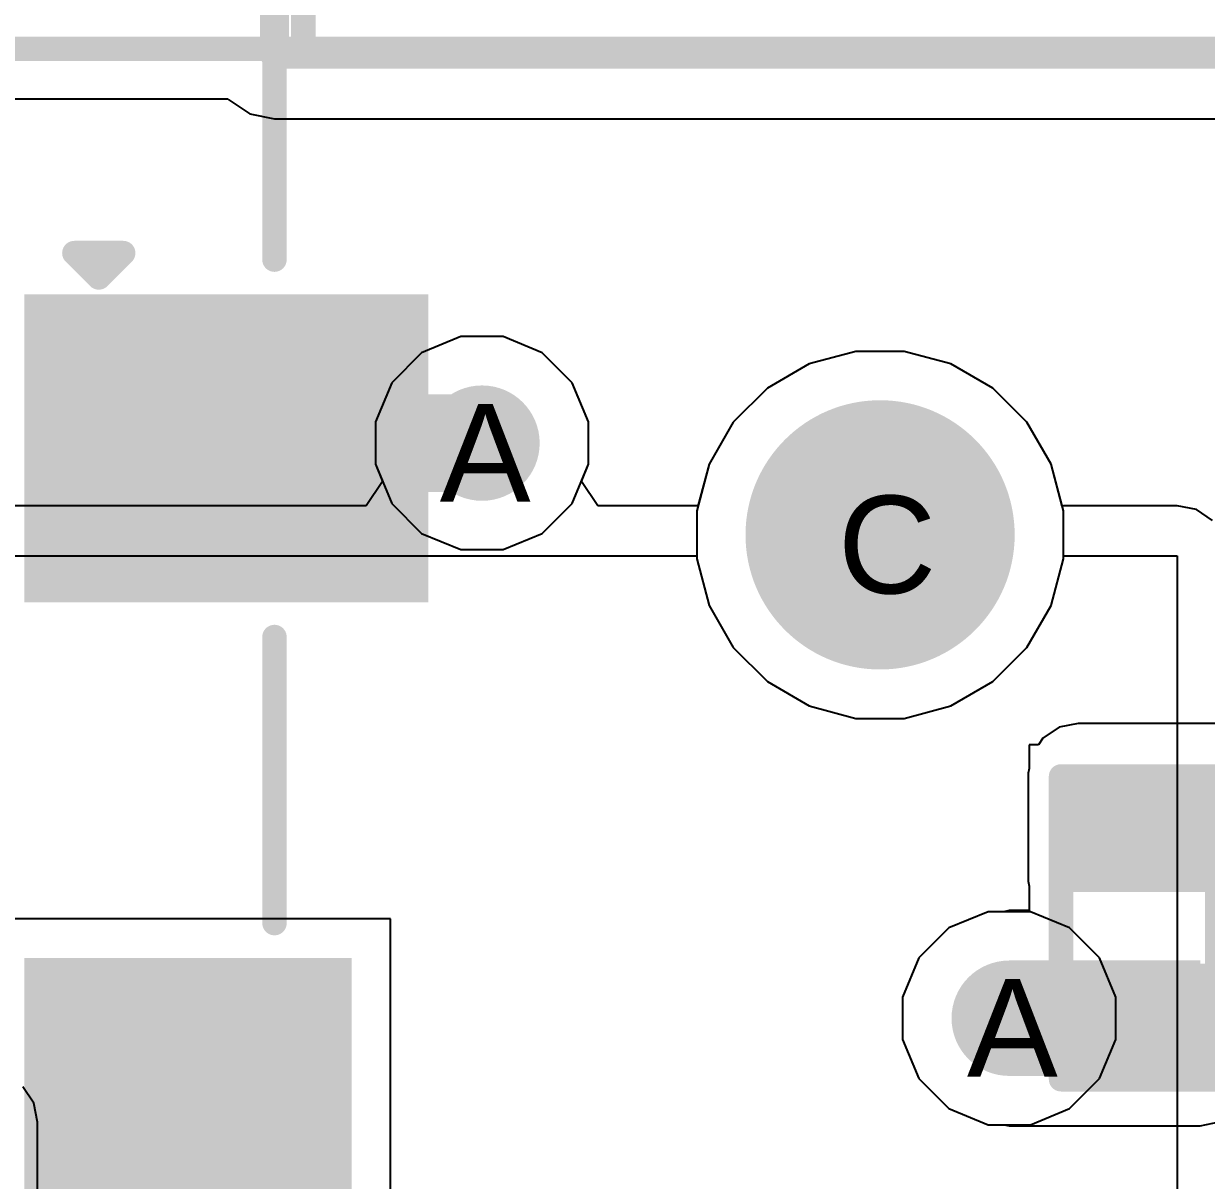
# Model space of a CAD drawing. Header units: inches. Extents: x 0 to 208, y 0 to 213.
# Drawn here: x 1.5448 to 1.7869, y 4.0991 to 4.3359 of the extents above; entities that cross this region are included whole.
import ezdxf

# ---------------------------------------------------------------- set-up
doc = ezdxf.new("R2010")
doc.units = ezdxf.units.IN
doc.header["$MEASUREMENT"] = 0
for name, color, linetype in [('Board_Outline', 216, 'Continuous'), ('Bottom Layer', 5, 'Continuous'), ('Bottom Overlay', 54, 'Continuous'), ('Bottom Paste', 16, 'Continuous'), ('Bottom Solder', 6, 'Continuous'), ('Drill Drawing', 1, 'Continuous'), ('Keep-Out Layer', 6, 'Continuous'), ('L2_GND1', 16, 'Continuous'), ('L3_SIG1', 76, 'Continuous'), ('L4_PWR', 90, 'Continuous'), ('L5_GND2', 156, 'Continuous'), ('L6_SIG2', 130, 'Continuous'), ('L7_GND3', 216, 'Continuous'), ('Pad Holes', 156, 'Continuous'), ('Top Layer', 1, 'Continuous'), ('Top Overlay', 2, 'Continuous'), ('Top Paste', 8, 'Continuous'), ('Top Solder', 216, 'Continuous'), ('Via Holes', 16, 'Continuous')]:
    doc.layers.add(name, color=color, linetype=linetype)
doc.styles.add('Arial', font='', dxfattribs={"height": 0.2})
doc.styles.get('Arial').set_extended_font_data('Arial')

# ---------------------------------------------------------------- blocks, each defined once
blk = doc.blocks.new('RES_0402_B_416')
at = {"layer": 'Bottom Layer'}
for points in [[(-0.0095, 0.0125), (-0.0095, -0.0125), (-0.0275, -0.0125), (-0.0275, 0.0125)], [(0.0275, 0.0125), (0.0275, -0.0125), (0.0095, -0.0125), (0.0095, 0.0125)]]:
    blk.add_hatch(color=5, dxfattribs=at).paths.add_polyline_path(points)
at = {"layer": 'Bottom Paste'}
for points in [[(-0.0095, 0.0125), (-0.0095, -0.0125), (-0.0275, -0.0125), (-0.0275, 0.0125)], [(0.0275, 0.0125), (0.0275, -0.0125), (0.0095, -0.0125), (0.0095, 0.0125)]]:
    blk.add_hatch(color=16, dxfattribs=at).paths.add_polyline_path(points)
at = {"layer": 'Bottom Solder'}
for points in [[(-0.00733, 0.01467), (-0.00733, -0.01466), (-0.02967, -0.01466), (-0.02967, 0.01467)], [(0.02967, 0.01467), (0.02967, -0.01466), (0.00733, -0.01466), (0.00733, 0.01467)]]:
    blk.add_hatch(color=6, dxfattribs=at).paths.add_polyline_path(points)
at = {"layer": 'Bottom Overlay'}
for points in [[(0.031, 0.016, 0.005, 0.005, 0), (-0.031, 0.016, 0.005, 0.005, 0)], [(-0.031, -0.016, 0.005, 0.005, 0), (-0.031, 0.016, 0.005, 0.005, 0)], [(0.032, 0.017, 0.000127, 0.000127, 0), (-0.032, 0.017, 0.000127, 0.000127, 0)], [(0.031, -0.016, 0.005, 0.005, 0), (0.031, 0.016, 0.005, 0.005, 0)], [(0.031, -0.016, 0.005, 0.005, 0), (-0.031, -0.016, 0.005, 0.005, 0)]]:
    blk.add_lwpolyline(points, format="xyseb", dxfattribs=at)
for points in [[(-0.03225, 0.016, 0.0025, 0.0025, 1), (-0.02975, 0.016, 0.0025, 0.0025, 1)], [(-0.03225, 0.016, 0.0025, 0.0025, 1), (-0.02975, 0.016, 0.0025, 0.0025, 1)], [(-0.03203, 0.017, 0.0000635, 0.0000635, 1), (-0.03197, 0.017, 0.0000635, 0.0000635, 1)], [(0.02975, 0.016, 0.0025, 0.0025, 1), (0.03225, 0.016, 0.0025, 0.0025, 1)], [(0.02975, 0.016, 0.0025, 0.0025, 1), (0.03225, 0.016, 0.0025, 0.0025, 1)], [(0.03197, 0.017, 0.0000635, 0.0000635, 1), (0.03203, 0.017, 0.0000635, 0.0000635, 1)], [(-0.03225, -0.016, 0.0025, 0.0025, 1), (-0.02975, -0.016, 0.0025, 0.0025, 1)], [(-0.03225, -0.016, 0.0025, 0.0025, 1), (-0.02975, -0.016, 0.0025, 0.0025, 1)], [(0.02975, -0.016, 0.0025, 0.0025, 1), (0.03225, -0.016, 0.0025, 0.0025, 1)], [(0.02975, -0.016, 0.0025, 0.0025, 1), (0.03225, -0.016, 0.0025, 0.0025, 1)]]:
    blk.add_lwpolyline(points, format="xyseb", close=True, dxfattribs=at)
blk = doc.blocks.new('PJ_332D_6A_517')
at = {"layer": 'Bottom Solder'}
h = blk.add_hatch(color=6, dxfattribs=at)
edge = h.paths.add_edge_path()
edge.add_arc((0, 0.16831), 0.004, 0, 360)
at = {"layer": 'Pad Holes'}
h = blk.add_hatch(color=7, dxfattribs=at)
edge = h.paths.add_edge_path()
edge.add_arc((0, 0.16831), 0.02756, 0, 360)
at = {"layer": 'Top Layer'}
for points in [[(-0.17323, 0.1565), (-0.17323, 0.21555), (-0.09449, 0.21555), (-0.09449, 0.1565)], [(-0.17323, 0.02067), (-0.17323, 0.07972), (-0.11023, 0.07972), (-0.11023, 0.02067)]]:
    blk.add_hatch(color=1, dxfattribs=at).paths.add_polyline_path(points)
at = {"layer": 'Top Paste'}
for points in [[(-0.17323, 0.1565), (-0.17323, 0.21555), (-0.09449, 0.21555), (-0.09449, 0.1565)], [(-0.17323, 0.02067), (-0.17323, 0.07972), (-0.11023, 0.07972), (-0.11023, 0.02067)]]:
    blk.add_hatch(color=8, dxfattribs=at).paths.add_polyline_path(points)
at = {"layer": 'Top Solder'}
for points in [[(-0.17523, 0.1545), (-0.17523, 0.21755), (-0.09249, 0.21755), (-0.09249, 0.1545)], [(-0.17523, 0.01867), (-0.17523, 0.08172), (-0.10823, 0.08172), (-0.10823, 0.01867)]]:
    blk.add_hatch(color=216, dxfattribs=at).paths.add_polyline_path(points)
h = blk.add_hatch(color=216, dxfattribs=at)
edge = h.paths.add_edge_path()
edge.add_arc((0, 0.16831), 0.004, 0, 360)
at = {"layer": 'Keep-Out Layer'}
for points in [[(-0.12402, 0.26673, 0.00598, 0.00598, 0), (-0.12402, 0.34547, 0.00598, 0.00598, 0)], [(-0.12402, 0.26673, 0.00598, 0.00598, 0), (-0.12402, 0.34547, 0.00598, 0.00598, 0)], [(-0.12402, 0.26673, 0.00598, 0.00598, 0), (0.12402, 0.26673, 0.00598, 0.00598, 0)], [(-0.12402, 0.26673, 0.00598, 0.00598, 0), (0.12402, 0.26673, 0.00598, 0.00598, 0)]]:
    blk.add_lwpolyline(points, format="xyseb", dxfattribs=at)
blk.add_lwpolyline([(-0.12551, 0.26673, 0.00299, 0.00299, 1), (-0.12252, 0.26673, 0.00299, 0.00299, 1)], format="xyseb", close=True, dxfattribs=at)
blk.add_lwpolyline([(-0.12551, 0.26673, 0.00299, 0.00299, 1), (-0.12252, 0.26673, 0.00299, 0.00299, 1)], format="xyseb", close=True, dxfattribs=at)
blk.add_lwpolyline([(-0.12551, 0.26673, 0.00299, 0.00299, 1), (-0.12252, 0.26673, 0.00299, 0.00299, 1)], format="xyseb", close=True, dxfattribs=at)
blk.add_lwpolyline([(-0.12551, 0.26673, 0.00299, 0.00299, 1), (-0.12252, 0.26673, 0.00299, 0.00299, 1)], format="xyseb", close=True, dxfattribs=at)
at = {"layer": 'Top Overlay'}
for points in [[(-0.11811, 0.26674, 0.005, 0.005, 0), (-0.11811, 0.34548, 0.005, 0.005, 0)], [(-0.12402, 0.26674, 0.005, 0.005, 0), (0.12402, 0.26674, 0.005, 0.005, 0)], [(-0.12402, 0.22465, 0.005, 0.005, 0), (-0.12402, 0.26674, 0.005, 0.005, 0)], [(-0.165, 0.226, 0.005, 0.005, 0), (-0.155, 0.226, 0.005, 0.005, 0)], [(-0.165, 0.226, 0.005, 0.005, 0), (-0.16, 0.221, 0.005, 0.005, 0)], [(-0.16, 0.221, 0.005, 0.005, 0), (-0.155, 0.226, 0.005, 0.005, 0)], [(-0.12402, 0.08883, 0.005, 0.005, 0), (-0.12402, 0.1474, 0.005, 0.005, 0)]]:
    blk.add_lwpolyline(points, format="xyseb", dxfattribs=at)
for points in [[(-0.12527, 0.26674, 0.0025, 0.0025, 1), (-0.12277, 0.26674, 0.0025, 0.0025, 1)], [(-0.12527, 0.26674, 0.0025, 0.0025, 1), (-0.12277, 0.26674, 0.0025, 0.0025, 1)], [(-0.11936, 0.26674, 0.0025, 0.0025, 1), (-0.11686, 0.26674, 0.0025, 0.0025, 1)], [(-0.16625, 0.226, 0.0025, 0.0025, 1), (-0.16375, 0.226, 0.0025, 0.0025, 1)], [(-0.16625, 0.226, 0.0025, 0.0025, 1), (-0.16375, 0.226, 0.0025, 0.0025, 1)], [(-0.15625, 0.226, 0.0025, 0.0025, 1), (-0.15375, 0.226, 0.0025, 0.0025, 1)], [(-0.15625, 0.226, 0.0025, 0.0025, 1), (-0.15375, 0.226, 0.0025, 0.0025, 1)], [(-0.12527, 0.22465, 0.0025, 0.0025, 1), (-0.12277, 0.22465, 0.0025, 0.0025, 1)], [(-0.16125, 0.221, 0.0025, 0.0025, 1), (-0.15875, 0.221, 0.0025, 0.0025, 1)], [(-0.16125, 0.221, 0.0025, 0.0025, 1), (-0.15875, 0.221, 0.0025, 0.0025, 1)], [(-0.12527, 0.1474, 0.0025, 0.0025, 1), (-0.12277, 0.1474, 0.0025, 0.0025, 1)], [(-0.12527, 0.08883, 0.0025, 0.0025, 1), (-0.12277, 0.08883, 0.0025, 0.0025, 1)]]:
    blk.add_lwpolyline(points, format="xyseb", close=True, dxfattribs=at)

msp = doc.modelspace()

# ---------------------------------------------------------------- hatches: boundary and pattern name
at = {"layer": 'Bottom Layer'}
h = msp.add_hatch(color=5, dxfattribs=at)
edge = h.paths.add_edge_path()
edge.add_arc((1.63862, 4.25), 0.01181, 0, 360)
for points in [[(1.86865, 4.18241), (1.76069, 4.18241), (1.76069, 4.1603), (1.86865, 4.1603)], [(1.78569, 4.12046), (1.78569, 4.14412), (1.74657, 4.14412), (1.74657, 4.12046)]]:
    msp.add_hatch(color=5, dxfattribs=at).paths.add_polyline_path(points)
h = msp.add_hatch(color=5, dxfattribs=at)
edge = h.paths.add_edge_path()
edge.add_arc((1.74658, 4.13227), 0.01181, 0, 360)
at = {"layer": 'L2_GND1'}
h = msp.add_hatch(color=16, dxfattribs=at)
edge = h.paths.add_edge_path()
edge.add_arc((1.63862, 4.25), 0.01181, 0, 360)
h = msp.add_hatch(color=16, dxfattribs=at)
edge = h.paths.add_edge_path()
edge.add_arc((1.74658, 4.13227), 0.01181, 0, 360)
at = {"layer": 'L3_SIG1'}
h = msp.add_hatch(color=76, dxfattribs=at)
edge = h.paths.add_edge_path()
edge.add_arc((1.63862, 4.25), 0.01181, 0, 360)
h = msp.add_hatch(color=76, dxfattribs=at)
edge = h.paths.add_edge_path()
edge.add_arc((1.74658, 4.13227), 0.01181, 0, 360)
at = {"layer": 'L4_PWR'}
h = msp.add_hatch(color=90, dxfattribs=at)
edge = h.paths.add_edge_path()
edge.add_arc((1.63862, 4.25), 0.01181, 0, 360)
h = msp.add_hatch(color=90, dxfattribs=at)
edge = h.paths.add_edge_path()
edge.add_arc((1.74658, 4.13227), 0.01181, 0, 360)
at = {"layer": 'L5_GND2'}
h = msp.add_hatch(color=156, dxfattribs=at)
edge = h.paths.add_edge_path()
edge.add_arc((1.63862, 4.25), 0.01181, 0, 360)
h = msp.add_hatch(color=156, dxfattribs=at)
edge = h.paths.add_edge_path()
edge.add_arc((1.74658, 4.13227), 0.01181, 0, 360)
at = {"layer": 'L6_SIG2'}
h = msp.add_hatch(color=130, dxfattribs=at)
edge = h.paths.add_edge_path()
edge.add_arc((1.63862, 4.25), 0.01181, 0, 360)
h = msp.add_hatch(color=130, dxfattribs=at)
edge = h.paths.add_edge_path()
edge.add_arc((1.74658, 4.13227), 0.01181, 0, 360)
at = {"layer": 'L7_GND3'}
h = msp.add_hatch(color=216, dxfattribs=at)
edge = h.paths.add_edge_path()
edge.add_arc((1.63862, 4.25), 0.01181, 0, 360)
h = msp.add_hatch(color=216, dxfattribs=at)
edge = h.paths.add_edge_path()
edge.add_arc((1.74658, 4.13227), 0.01181, 0, 360)
at = {"layer": 'Top Layer'}
h = msp.add_hatch(color=1, dxfattribs=at)
edge = h.paths.add_edge_path()
edge.add_arc((1.63862, 4.25), 0.01181, 0, 360)
h = msp.add_hatch(color=1, dxfattribs=at)
edge = h.paths.add_edge_path()
edge.add_arc((1.74658, 4.13227), 0.01181, 0, 360)
at = {"layer": 'Via Holes'}
h = msp.add_hatch(color=7, dxfattribs=at)
edge = h.paths.add_edge_path()
edge.add_arc((1.63862, 4.25), 0.00591, 0, 360)
h = msp.add_hatch(color=7, dxfattribs=at)
edge = h.paths.add_edge_path()
edge.add_arc((1.74658, 4.13227), 0.00591, 0, 360)

# ---------------------------------------------------------------- linework, layer by layer
at = {"layer": 'Board_Outline'}
msp.add_lwpolyline([(0, 4.33071, 0.005, 0.005, 0), (5.90551, 4.33071, 0.005, 0.005, 0)], format="xyseb", dxfattribs=at)
at = {"layer": 'Bottom Layer'}
for p, q in [((0.0102, 4.32051), (1.5866, 4.32051)), ((1.5866, 4.32051), (1.58676, 4.32028)), ((1.58676, 4.32028), (1.59105, 4.31741)), ((1.59105, 4.31741), (1.59612, 4.3164)), ((1.59612, 4.3164), (1.84416, 4.3164)), ((1.71519, 4.26878), (1.70564, 4.26622)), ((1.72508, 4.26878), (1.71519, 4.26878)), ((1.73463, 4.26622), (1.72508, 4.26878)), ((1.70564, 4.26622), (1.69708, 4.26128)), ((1.7432, 4.26128), (1.73463, 4.26622)), ((1.69708, 4.26128), (1.69008, 4.25428)), ((1.75019, 4.25428), (1.7432, 4.26128)), ((1.69008, 4.25428), (1.68514, 4.24572)), ((1.75514, 4.24572), (1.75019, 4.25428)), ((1.68514, 4.24572), (1.68258, 4.23617)), ((1.7577, 4.23617), (1.75514, 4.24572)), ((1.68258, 4.23617), (1.68258, 4.22628)), ((1.7577, 4.22628), (1.7577, 4.23617)), ((1.68258, 4.22628), (1.68514, 4.21673)), ((1.75514, 4.21673), (1.7577, 4.22628)), ((1.68514, 4.21673), (1.69008, 4.20816)), ((1.75019, 4.20816), (1.75514, 4.21673)), ((1.69008, 4.20816), (1.69708, 4.20117)), ((1.7432, 4.20117), (1.75019, 4.20816)), ((1.69708, 4.20117), (1.70564, 4.19622)), ((1.73463, 4.19622), (1.7432, 4.20117)), ((1.70564, 4.19622), (1.71519, 4.19366)), ((1.72508, 4.19366), (1.73463, 4.19622)), ((1.71519, 4.19366), (1.72508, 4.19366)), ((1.76069, 4.1926), (1.75679, 4.19183)), ((1.83156, 4.1926), (1.76069, 4.1926)), ((1.75679, 4.19183), (1.75348, 4.18962)), ((1.75258, 4.18827), (1.75069, 4.18827)), ((1.75069, 4.18827), (1.75069, 4.18339)), ((1.75348, 4.18962), (1.75258, 4.18827)), ((1.75069, 4.18339), (1.75049, 4.18241)), ((1.75049, 4.18241), (1.75049, 4.1603)), ((1.75049, 4.1603), (1.75069, 4.15931)), ((1.75069, 4.15931), (1.75069, 4.15432)), ((1.74224, 4.15408), (1.73422, 4.15076)), ((1.74539, 4.15408), (1.74224, 4.15408)), ((1.74657, 4.15432), (1.74539, 4.15408)), ((1.75069, 4.15432), (1.74657, 4.15432)), ((1.73422, 4.15076), (1.72809, 4.14463)), ((1.72809, 4.14463), (1.72476, 4.13661)), ((1.72476, 4.13661), (1.72476, 4.12793)), ((1.72476, 4.12793), (1.72809, 4.11992)), ((1.72809, 4.11992), (1.73422, 4.11378)), ((1.54681, 4.11491), (1.5446, 4.11822)), ((1.54759, 4.11101), (1.54681, 4.11491)), ((1.73422, 4.11378), (1.74224, 4.11046)), ((1.54759, 4.05025), (1.54759, 4.11101)), ((1.74224, 4.11046), (1.74558, 4.11046)), ((1.74558, 4.11046), (1.74657, 4.11026)), ((1.74657, 4.11026), (1.78569, 4.11026)), ((1.78569, 4.11026), (1.78959, 4.11104))]:
    msp.add_line(p, q, dxfattribs=at)
at = {"layer": 'L2_GND1'}
for p, q in [((0.0102, 4.32051), (1.5866, 4.32051)), ((1.5866, 4.32051), (1.58676, 4.32028)), ((1.58676, 4.32028), (1.59105, 4.31741)), ((1.59105, 4.31741), (1.59612, 4.3164)), ((1.59612, 4.3164), (1.84416, 4.3164)), ((1.63428, 4.27181), (1.62626, 4.26849)), ((1.64296, 4.27181), (1.63428, 4.27181)), ((1.65097, 4.26849), (1.64296, 4.27181)), ((1.62626, 4.26849), (1.62013, 4.26236)), ((1.65711, 4.26236), (1.65097, 4.26849)), ((1.71519, 4.26878), (1.70564, 4.26622)), ((1.72508, 4.26878), (1.71519, 4.26878)), ((1.73463, 4.26622), (1.72508, 4.26878)), ((1.70564, 4.26622), (1.69708, 4.26128)), ((1.7432, 4.26128), (1.73463, 4.26622)), ((1.62013, 4.26236), (1.61681, 4.25434)), ((1.66043, 4.25434), (1.65711, 4.26236)), ((1.69708, 4.26128), (1.69008, 4.25428)), ((1.75019, 4.25428), (1.7432, 4.26128)), ((1.61681, 4.25434), (1.61681, 4.24566)), ((1.66043, 4.24566), (1.66043, 4.25434)), ((1.69008, 4.25428), (1.68514, 4.24572)), ((1.75514, 4.24572), (1.75019, 4.25428)), ((1.61681, 4.24566), (1.62013, 4.23765)), ((1.65711, 4.23765), (1.66043, 4.24566)), ((1.68514, 4.24572), (1.68258, 4.23617)), ((1.7577, 4.23617), (1.75514, 4.24572)), ((1.62013, 4.23765), (1.62626, 4.23151)), ((1.65097, 4.23151), (1.65711, 4.23765)), ((1.68258, 4.23617), (1.68258, 4.22628)), ((1.7577, 4.22628), (1.7577, 4.23617)), ((1.62626, 4.23151), (1.63428, 4.22819)), ((1.64296, 4.22819), (1.65097, 4.23151)), ((1.63428, 4.22819), (1.64296, 4.22819)), ((1.68258, 4.22628), (1.68514, 4.21673)), ((1.75514, 4.21673), (1.7577, 4.22628)), ((1.68514, 4.21673), (1.69008, 4.20816)), ((1.75019, 4.20816), (1.75514, 4.21673)), ((1.69008, 4.20816), (1.69708, 4.20117)), ((1.7432, 4.20117), (1.75019, 4.20816)), ((1.69708, 4.20117), (1.70564, 4.19622)), ((1.73463, 4.19622), (1.7432, 4.20117)), ((1.70564, 4.19622), (1.71519, 4.19366)), ((1.72508, 4.19366), (1.73463, 4.19622)), ((1.71519, 4.19366), (1.72508, 4.19366)), ((1.74224, 4.15408), (1.73422, 4.15076)), ((1.75091, 4.15408), (1.74224, 4.15408)), ((1.75893, 4.15076), (1.75091, 4.15408)), ((1.73422, 4.15076), (1.72809, 4.14463)), ((1.76507, 4.14463), (1.75893, 4.15076)), ((1.72809, 4.14463), (1.72476, 4.13661)), ((1.76839, 4.13661), (1.76507, 4.14463)), ((1.72476, 4.13661), (1.72476, 4.12793)), ((1.76839, 4.12793), (1.76839, 4.13661)), ((1.72476, 4.12793), (1.72809, 4.11992)), ((1.76507, 4.11992), (1.76839, 4.12793)), ((1.72809, 4.11992), (1.73422, 4.11378)), ((1.75893, 4.11378), (1.76507, 4.11992)), ((1.73422, 4.11378), (1.74224, 4.11046)), ((1.75091, 4.11046), (1.75893, 4.11378)), ((1.74224, 4.11046), (1.75091, 4.11046))]:
    msp.add_line(p, q, dxfattribs=at)
at = {"layer": 'L3_SIG1'}
for p, q in [((0.0102, 4.32051), (1.5866, 4.32051)), ((1.5866, 4.32051), (1.58676, 4.32028)), ((1.58676, 4.32028), (1.59105, 4.31741)), ((1.59105, 4.31741), (1.59612, 4.3164)), ((1.59612, 4.3164), (1.84416, 4.3164)), ((1.71519, 4.26878), (1.70564, 4.26622)), ((1.72508, 4.26878), (1.71519, 4.26878)), ((1.73463, 4.26622), (1.72508, 4.26878)), ((1.70564, 4.26622), (1.69708, 4.26128)), ((1.7432, 4.26128), (1.73463, 4.26622)), ((1.69708, 4.26128), (1.69008, 4.25428)), ((1.75019, 4.25428), (1.7432, 4.26128)), ((1.69008, 4.25428), (1.68514, 4.24572)), ((1.75514, 4.24572), (1.75019, 4.25428)), ((1.68514, 4.24572), (1.68258, 4.23617)), ((1.7577, 4.23617), (1.75514, 4.24572)), ((1.68258, 4.23617), (1.68258, 4.22628)), ((1.7577, 4.22628), (1.7577, 4.23617)), ((1.68258, 4.22628), (1.68514, 4.21673)), ((1.75514, 4.21673), (1.7577, 4.22628)), ((1.68514, 4.21673), (1.69008, 4.20816)), ((1.75019, 4.20816), (1.75514, 4.21673)), ((1.69008, 4.20816), (1.69708, 4.20117)), ((1.7432, 4.20117), (1.75019, 4.20816)), ((1.69708, 4.20117), (1.70564, 4.19622)), ((1.73463, 4.19622), (1.7432, 4.20117)), ((1.70564, 4.19622), (1.71519, 4.19366)), ((1.72508, 4.19366), (1.73463, 4.19622)), ((1.71519, 4.19366), (1.72508, 4.19366)), ((1.74224, 4.15408), (1.73422, 4.15076)), ((1.75091, 4.15408), (1.74224, 4.15408)), ((1.75893, 4.15076), (1.75091, 4.15408)), ((1.73422, 4.15076), (1.72809, 4.14463)), ((1.76507, 4.14463), (1.75893, 4.15076)), ((1.72809, 4.14463), (1.72476, 4.13661)), ((1.76839, 4.13661), (1.76507, 4.14463)), ((1.72476, 4.13661), (1.72476, 4.12793)), ((1.76839, 4.12793), (1.76839, 4.13661)), ((1.72476, 4.12793), (1.72809, 4.11992)), ((1.76507, 4.11992), (1.76839, 4.12793)), ((1.72809, 4.11992), (1.73422, 4.11378)), ((1.75893, 4.11378), (1.76507, 4.11992)), ((1.73422, 4.11378), (1.74224, 4.11046)), ((1.75091, 4.11046), (1.75893, 4.11378)), ((1.74224, 4.11046), (1.75091, 4.11046))]:
    msp.add_line(p, q, dxfattribs=at)
at = {"layer": 'L4_PWR'}
for p, q in [((0.0102, 4.32051), (1.5866, 4.32051)), ((1.5866, 4.32051), (1.58676, 4.32028)), ((1.58676, 4.32028), (1.59105, 4.31741)), ((1.59105, 4.31741), (1.59612, 4.3164)), ((1.59612, 4.3164), (1.84416, 4.3164)), ((1.63428, 4.27181), (1.62626, 4.26849)), ((1.64296, 4.27181), (1.63428, 4.27181)), ((1.65097, 4.26849), (1.64296, 4.27181)), ((1.62626, 4.26849), (1.62013, 4.26236)), ((1.65711, 4.26236), (1.65097, 4.26849)), ((1.71519, 4.26878), (1.70564, 4.26622)), ((1.72508, 4.26878), (1.71519, 4.26878)), ((1.73463, 4.26622), (1.72508, 4.26878)), ((1.70564, 4.26622), (1.69708, 4.26128)), ((1.7432, 4.26128), (1.73463, 4.26622)), ((1.62013, 4.26236), (1.61681, 4.25434)), ((1.66043, 4.25434), (1.65711, 4.26236)), ((1.69708, 4.26128), (1.69008, 4.25428)), ((1.75019, 4.25428), (1.7432, 4.26128)), ((1.61681, 4.25434), (1.61681, 4.24566)), ((1.66043, 4.24566), (1.66043, 4.25434)), ((1.69008, 4.25428), (1.68514, 4.24572)), ((1.75514, 4.24572), (1.75019, 4.25428)), ((1.61681, 4.24566), (1.61826, 4.24216)), ((1.65898, 4.24216), (1.66043, 4.24566)), ((1.68514, 4.24572), (1.68283, 4.23711)), ((1.75744, 4.23711), (1.75514, 4.24572)), ((1.61826, 4.24216), (1.61492, 4.23716)), ((1.66232, 4.23716), (1.65898, 4.24216)), ((1.61492, 4.23716), (1.46039, 4.23716)), ((1.68258, 4.23716), (1.66232, 4.23716)), ((1.68283, 4.23711), (1.68258, 4.23716)), ((1.7577, 4.23716), (1.75744, 4.23711)), ((1.781, 4.23716), (1.7577, 4.23716)), ((1.7849, 4.23638), (1.781, 4.23716)), ((1.78821, 4.23417), (1.7849, 4.23638)), ((1.46039, 4.22696), (1.68258, 4.22696)), ((1.68258, 4.22696), (1.68258, 4.22628)), ((1.68258, 4.22628), (1.68514, 4.21673)), ((1.75514, 4.21673), (1.7577, 4.22628)), ((1.7577, 4.22628), (1.7577, 4.22696)), ((1.7577, 4.22696), (1.781, 4.22696)), ((1.781, 4.22696), (1.781, 4.07978)), ((1.68514, 4.21673), (1.69008, 4.20816)), ((1.75019, 4.20816), (1.75514, 4.21673)), ((1.69008, 4.20816), (1.69708, 4.20117)), ((1.7432, 4.20117), (1.75019, 4.20816)), ((1.69708, 4.20117), (1.70564, 4.19622)), ((1.73463, 4.19622), (1.7432, 4.20117)), ((1.70564, 4.19622), (1.71519, 4.19366)), ((1.72508, 4.19366), (1.73463, 4.19622)), ((1.71519, 4.19366), (1.72508, 4.19366))]:
    msp.add_line(p, q, dxfattribs=at)
at = {"layer": 'L5_GND2'}
for p, q in [((0.0102, 4.32051), (1.5866, 4.32051)), ((1.5866, 4.32051), (1.58676, 4.32028)), ((1.58676, 4.32028), (1.59105, 4.31741)), ((1.59105, 4.31741), (1.59612, 4.3164)), ((1.59612, 4.3164), (1.84416, 4.3164)), ((1.71519, 4.26878), (1.70564, 4.26622)), ((1.72508, 4.26878), (1.71519, 4.26878)), ((1.73463, 4.26622), (1.72508, 4.26878)), ((1.70564, 4.26622), (1.69708, 4.26128)), ((1.7432, 4.26128), (1.73463, 4.26622)), ((1.69708, 4.26128), (1.69008, 4.25428)), ((1.75019, 4.25428), (1.7432, 4.26128)), ((1.69008, 4.25428), (1.68514, 4.24572)), ((1.75514, 4.24572), (1.75019, 4.25428)), ((1.68514, 4.24572), (1.68258, 4.23617)), ((1.7577, 4.23617), (1.75514, 4.24572)), ((1.68258, 4.23617), (1.68258, 4.22628)), ((1.7577, 4.22628), (1.7577, 4.23617)), ((1.68258, 4.22628), (1.68514, 4.21673)), ((1.75514, 4.21673), (1.7577, 4.22628)), ((1.68514, 4.21673), (1.69008, 4.20816)), ((1.75019, 4.20816), (1.75514, 4.21673)), ((1.69008, 4.20816), (1.69708, 4.20117)), ((1.7432, 4.20117), (1.75019, 4.20816)), ((1.69708, 4.20117), (1.70564, 4.19622)), ((1.73463, 4.19622), (1.7432, 4.20117)), ((1.70564, 4.19622), (1.71519, 4.19366)), ((1.72508, 4.19366), (1.73463, 4.19622)), ((1.71519, 4.19366), (1.72508, 4.19366)), ((1.74224, 4.15408), (1.73422, 4.15076)), ((1.75091, 4.15408), (1.74224, 4.15408)), ((1.75893, 4.15076), (1.75091, 4.15408)), ((1.73422, 4.15076), (1.72809, 4.14463)), ((1.76507, 4.14463), (1.75893, 4.15076)), ((1.72809, 4.14463), (1.72476, 4.13661)), ((1.76839, 4.13661), (1.76507, 4.14463)), ((1.72476, 4.13661), (1.72476, 4.12793)), ((1.76839, 4.12793), (1.76839, 4.13661)), ((1.72476, 4.12793), (1.72809, 4.11992)), ((1.76507, 4.11992), (1.76839, 4.12793)), ((1.72809, 4.11992), (1.73422, 4.11378)), ((1.75893, 4.11378), (1.76507, 4.11992)), ((1.73422, 4.11378), (1.74224, 4.11046)), ((1.75091, 4.11046), (1.75893, 4.11378)), ((1.74224, 4.11046), (1.75091, 4.11046))]:
    msp.add_line(p, q, dxfattribs=at)
at = {"layer": 'L6_SIG2'}
for p, q in [((0.0102, 4.32051), (1.5866, 4.32051)), ((1.5866, 4.32051), (1.58676, 4.32028)), ((1.58676, 4.32028), (1.59105, 4.31741)), ((1.59105, 4.31741), (1.59612, 4.3164)), ((1.59612, 4.3164), (1.84416, 4.3164)), ((1.71519, 4.26878), (1.70564, 4.26622)), ((1.72508, 4.26878), (1.71519, 4.26878)), ((1.73463, 4.26622), (1.72508, 4.26878)), ((1.70564, 4.26622), (1.69708, 4.26128)), ((1.7432, 4.26128), (1.73463, 4.26622)), ((1.69708, 4.26128), (1.69008, 4.25428)), ((1.75019, 4.25428), (1.7432, 4.26128)), ((1.69008, 4.25428), (1.68514, 4.24572)), ((1.75514, 4.24572), (1.75019, 4.25428)), ((1.68514, 4.24572), (1.68258, 4.23617)), ((1.7577, 4.23617), (1.75514, 4.24572)), ((1.68258, 4.23617), (1.68258, 4.22628)), ((1.7577, 4.22628), (1.7577, 4.23617)), ((1.68258, 4.22628), (1.68514, 4.21673)), ((1.75514, 4.21673), (1.7577, 4.22628)), ((1.68514, 4.21673), (1.69008, 4.20816)), ((1.75019, 4.20816), (1.75514, 4.21673)), ((1.69008, 4.20816), (1.69708, 4.20117)), ((1.7432, 4.20117), (1.75019, 4.20816)), ((1.69708, 4.20117), (1.70564, 4.19622)), ((1.73463, 4.19622), (1.7432, 4.20117)), ((1.70564, 4.19622), (1.71519, 4.19366)), ((1.72508, 4.19366), (1.73463, 4.19622)), ((1.71519, 4.19366), (1.72508, 4.19366)), ((1.74224, 4.15408), (1.73422, 4.15076)), ((1.75091, 4.15408), (1.74224, 4.15408)), ((1.75893, 4.15076), (1.75091, 4.15408)), ((1.73422, 4.15076), (1.72809, 4.14463)), ((1.76507, 4.14463), (1.75893, 4.15076)), ((1.72809, 4.14463), (1.72476, 4.13661)), ((1.76839, 4.13661), (1.76507, 4.14463)), ((1.72476, 4.13661), (1.72476, 4.12793)), ((1.76839, 4.12793), (1.76839, 4.13661)), ((1.72476, 4.12793), (1.72809, 4.11992)), ((1.76507, 4.11992), (1.76839, 4.12793)), ((1.72809, 4.11992), (1.73422, 4.11378)), ((1.75893, 4.11378), (1.76507, 4.11992)), ((1.73422, 4.11378), (1.74224, 4.11046)), ((1.75091, 4.11046), (1.75893, 4.11378)), ((1.74224, 4.11046), (1.75091, 4.11046))]:
    msp.add_line(p, q, dxfattribs=at)
at = {"layer": 'L7_GND3'}
for p, q in [((0.0102, 4.32051), (1.5866, 4.32051)), ((1.5866, 4.32051), (1.58676, 4.32028)), ((1.58676, 4.32028), (1.59105, 4.31741)), ((1.59105, 4.31741), (1.59612, 4.3164)), ((1.59612, 4.3164), (1.84416, 4.3164)), ((1.71519, 4.26878), (1.70564, 4.26622)), ((1.72508, 4.26878), (1.71519, 4.26878)), ((1.73463, 4.26622), (1.72508, 4.26878)), ((1.70564, 4.26622), (1.69708, 4.26128)), ((1.7432, 4.26128), (1.73463, 4.26622)), ((1.69708, 4.26128), (1.69008, 4.25428)), ((1.75019, 4.25428), (1.7432, 4.26128)), ((1.69008, 4.25428), (1.68514, 4.24572)), ((1.75514, 4.24572), (1.75019, 4.25428)), ((1.68514, 4.24572), (1.68258, 4.23617)), ((1.7577, 4.23617), (1.75514, 4.24572)), ((1.68258, 4.23617), (1.68258, 4.22628)), ((1.7577, 4.22628), (1.7577, 4.23617)), ((1.68258, 4.22628), (1.68514, 4.21673)), ((1.75514, 4.21673), (1.7577, 4.22628)), ((1.68514, 4.21673), (1.69008, 4.20816)), ((1.75019, 4.20816), (1.75514, 4.21673)), ((1.69008, 4.20816), (1.69708, 4.20117)), ((1.7432, 4.20117), (1.75019, 4.20816)), ((1.69708, 4.20117), (1.70564, 4.19622)), ((1.73463, 4.19622), (1.7432, 4.20117)), ((1.70564, 4.19622), (1.71519, 4.19366)), ((1.72508, 4.19366), (1.73463, 4.19622)), ((1.71519, 4.19366), (1.72508, 4.19366)), ((1.74224, 4.15408), (1.73422, 4.15076)), ((1.75091, 4.15408), (1.74224, 4.15408)), ((1.75893, 4.15076), (1.75091, 4.15408)), ((1.73422, 4.15076), (1.72809, 4.14463)), ((1.76507, 4.14463), (1.75893, 4.15076)), ((1.72809, 4.14463), (1.72476, 4.13661)), ((1.76839, 4.13661), (1.76507, 4.14463)), ((1.72476, 4.13661), (1.72476, 4.12793)), ((1.76839, 4.12793), (1.76839, 4.13661)), ((1.72476, 4.12793), (1.72809, 4.11992)), ((1.76507, 4.11992), (1.76839, 4.12793)), ((1.72809, 4.11992), (1.73422, 4.11378)), ((1.75893, 4.11378), (1.76507, 4.11992)), ((1.73422, 4.11378), (1.74224, 4.11046)), ((1.75091, 4.11046), (1.75893, 4.11378)), ((1.74224, 4.11046), (1.75091, 4.11046))]:
    msp.add_line(p, q, dxfattribs=at)
at = {"layer": 'Top Layer'}
for p, q in [((0.0102, 4.32051), (1.5866, 4.32051)), ((1.5866, 4.32051), (1.58676, 4.32028)), ((1.58676, 4.32028), (1.59105, 4.31741)), ((1.59105, 4.31741), (1.59612, 4.3164)), ((1.59612, 4.3164), (1.84416, 4.3164)), ((1.71519, 4.26878), (1.70564, 4.26622)), ((1.72508, 4.26878), (1.71519, 4.26878)), ((1.73463, 4.26622), (1.72508, 4.26878)), ((1.70564, 4.26622), (1.69708, 4.26128)), ((1.7432, 4.26128), (1.73463, 4.26622)), ((1.69708, 4.26128), (1.69008, 4.25428)), ((1.75019, 4.25428), (1.7432, 4.26128)), ((1.69008, 4.25428), (1.68514, 4.24572)), ((1.75514, 4.24572), (1.75019, 4.25428)), ((1.68514, 4.24572), (1.68258, 4.23617)), ((1.7577, 4.23617), (1.75514, 4.24572)), ((1.68258, 4.23617), (1.68258, 4.22628)), ((1.7577, 4.22628), (1.7577, 4.23617)), ((1.68258, 4.22628), (1.68514, 4.21673)), ((1.75514, 4.21673), (1.7577, 4.22628)), ((1.68514, 4.21673), (1.69008, 4.20816)), ((1.75019, 4.20816), (1.75514, 4.21673)), ((1.69008, 4.20816), (1.69708, 4.20117)), ((1.7432, 4.20117), (1.75019, 4.20816)), ((1.69708, 4.20117), (1.70564, 4.19622)), ((1.73463, 4.19622), (1.7432, 4.20117)), ((1.70564, 4.19622), (1.71519, 4.19366)), ((1.72508, 4.19366), (1.73463, 4.19622)), ((1.71519, 4.19366), (1.72508, 4.19366)), ((1.74224, 4.15408), (1.73422, 4.15076)), ((1.75091, 4.15408), (1.74224, 4.15408)), ((1.75893, 4.15076), (1.75091, 4.15408)), ((1.61991, 4.15264), (1.53691, 4.15264)), ((1.61991, 4.07358), (1.61991, 4.15264)), ((1.73422, 4.15076), (1.72809, 4.14463)), ((1.76507, 4.14463), (1.75893, 4.15076)), ((1.72809, 4.14463), (1.72476, 4.13661)), ((1.76839, 4.13661), (1.76507, 4.14463)), ((1.72476, 4.13661), (1.72476, 4.12793)), ((1.76839, 4.12793), (1.76839, 4.13661)), ((1.72476, 4.12793), (1.72809, 4.11992)), ((1.76507, 4.11992), (1.76839, 4.12793)), ((1.72809, 4.11992), (1.73422, 4.11378)), ((1.75893, 4.11378), (1.76507, 4.11992)), ((1.73422, 4.11378), (1.74224, 4.11046)), ((1.75091, 4.11046), (1.75893, 4.11378)), ((1.74224, 4.11046), (1.75091, 4.11046))]:
    msp.add_line(p, q, dxfattribs=at)
for points in [[(1.59809, 4.25, 0.02, 0.02, 0), (1.63862, 4.25, 0.02, 0.02, 0)], [(1.578, 4.111, 0.02, 0.02, 0), (1.58, 4.113, 0.02, 0.02, 0)], [(1.578, 4.075, 0.02, 0.02, 0), (1.578, 4.111, 0.02, 0.02, 0)]]:
    msp.add_lwpolyline(points, format="xyseb", dxfattribs=at)
for points in [[(1.59309, 4.25, 0.01, 0.01, 1), (1.60309, 4.25, 0.01, 0.01, 1)], [(1.63362, 4.25, 0.01, 0.01, 1), (1.64362, 4.25, 0.01, 0.01, 1)], [(1.575, 4.113, 0.01, 0.01, 1), (1.585, 4.113, 0.01, 0.01, 1)], [(1.573, 4.111, 0.01, 0.01, 1), (1.583, 4.111, 0.01, 0.01, 1)], [(1.573, 4.111, 0.01, 0.01, 1), (1.583, 4.111, 0.01, 0.01, 1)]]:
    msp.add_lwpolyline(points, format="xyseb", close=True, dxfattribs=at)

# ---------------------------------------------------------------- block references
msp.add_blockref('PJ_332D_6A_517', (1.72014, 4.06291))
at = {"rotation": 270}
msp.add_blockref('RES_0402_B_416', (1.77319, 4.15077), dxfattribs=at)

# ---------------------------------------------------------------- texts
at = {"layer": 'Drill Drawing', "style": 'Arial'}
for s, p in [('A', (1.62995, 4.238)), ('C', (1.71147, 4.21923)), ('A', (1.73791, 4.12028))]:
    msp.add_text(s, height=0.02, dxfattribs=at).set_placement(p)

doc.saveas('drawing.dxf')
